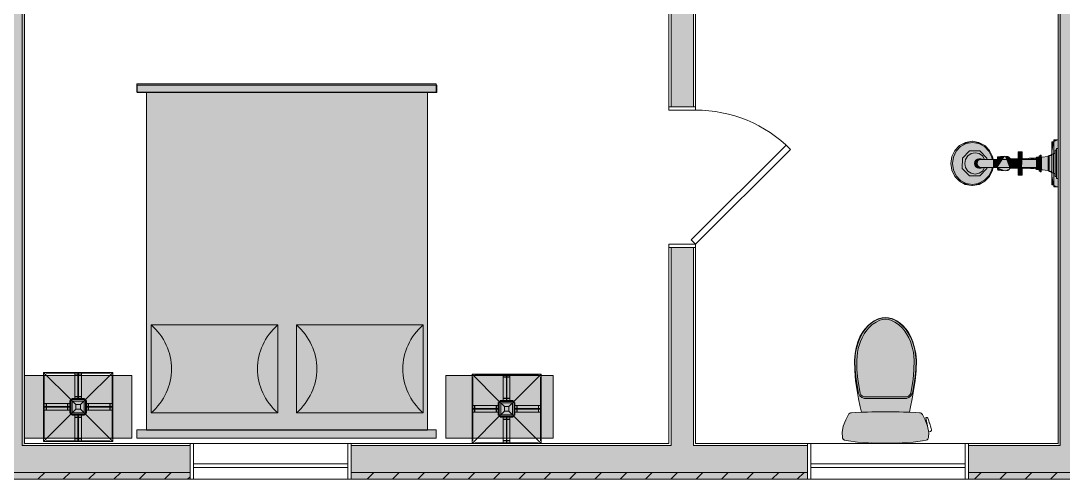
# Model space of a CAD drawing. Header units: inches. Extents: x 99 to 12024, y -5408 to 2559.
# Drawn here: x 8826.3 to 9059.3, y -5408.3 to -5305.9 of the extents above; entities that cross this region are included whole.
import ezdxf

# ---------------------------------------------------------------- set-up
doc = ezdxf.new("R2010")
doc.units = ezdxf.units.IN
doc.header["$LTSCALE"] = 96
doc.header["$MEASUREMENT"] = 0
for name, color, linetype, lineweight in [('Doors', 5, 'Continuous', 5), ('Fixtures_ Interior', 231, 'Continuous', 0), ('Walls_  Normal', 6, 'Continuous', 13), ('Windows', 5, 'Continuous', 5)]:
    doc.layers.add(name, color=color, linetype=linetype, lineweight=lineweight)
for name, color, linetype, lineweight, true_color in [('Electrical', 7, 'Continuous', 20, 0xff0a0a), ('Furniture_ Interior', 7, 'Continuous', 25, 0x8080c0), ('Hatch', 7, 'Continuous', 0, 0x919191)]:
    doc.layers.add(name, color=color, linetype=linetype, lineweight=lineweight, true_color=true_color)

# ---------------------------------------------------------------- blocks, each defined once
blk = doc.blocks.new('ADA Toilet')
at = {"layer": 'Fixtures_ Interior', "true_color": 0xffffff, "transparency": 33554687}
h = blk.add_hatch(color=7, dxfattribs=at)
h.dxf.hatch_style = 1
h.paths.add_polyline_path([(-2.364, 6.81), (-2.347, 6.857), (-2.315, 6.906), (-2.278, 6.936), (-2.274, 6.939), (-2.264, 6.943), (-2.234, 6.954), (-2.017, 7.008), (-1.498, 7.074), (-0.873, 7.106), (0.082, 7.124), (1.036, 7.106), (1.661, 7.074), (2.18, 7.008), (2.397, 6.954), (2.427, 6.943), (2.437, 6.939), (2.441, 6.936), (2.478, 6.906), (2.51, 6.857), (2.527, 6.81), (2.54, 6.532), (2.475, 6.177), (2.335, 5.806), (2.182, 5.498), (2.151, 5.463), (2.106, 5.432), (2.062, 5.416), (2.058, 5.415), (2.047, 5.414), (2.016, 5.411), (1.804, 5.4), (1.35, 5.367), (0.854, 5.347), (0.082, 5.351), (-0.691, 5.347), (-1.187, 5.367), (-1.641, 5.4), (-1.853, 5.411), (-1.884, 5.414), (-1.895, 5.415), (-1.899, 5.416), (-1.943, 5.432), (-1.988, 5.463), (-2.019, 5.498), (-2.172, 5.806), (-2.312, 6.177), (-2.377, 6.532)])
h = blk.add_hatch(color=7, dxfattribs=at)
h.dxf.hatch_style = 1
edge = h.paths.add_edge_path()
edge.add_line((-1.281, 5.374), (-1.344, 5.076))
edge.add_line((-1.344, 5.076), (-1.444, 4.622))
edge.add_line((-1.444, 4.622), (-1.516, 4.167))
edge.add_line((-1.516, 4.167), (-1.611, 3.588))
edge.add_line((-1.611, 3.588), (-1.66, 3.009))
edge.add_line((-1.66, 3.009), (-1.673, 2.43))
edge.add_line((-1.673, 2.43), (-1.634, 2.036))
edge.add_line((-1.634, 2.036), (-1.575, 1.726))
edge.add_line((-1.575, 1.726), (-1.476, 1.386))
edge.add_line((-1.476, 1.386), (-1.364, 1.099))
edge.add_line((-1.364, 1.099), (-1.208, 0.821))
edge.add_line((-1.208, 0.821), (-1.074, 0.635))
edge.add_line((-1.074, 0.635), (-0.905, 0.447))
edge.add_line((-0.905, 0.447), (-0.774, 0.335))
edge.add_line((-0.774, 0.335), (-0.559, 0.185))
edge.add_line((-0.559, 0.185), (-0.332, 0.077))
edge.add_line((-0.332, 0.077), (-0.096, 0.02))
edge.add_line((-0.096, 0.02), (0.082, 0))
edge.add_line((0.082, 0), (0.26, 0.02))
edge.add_line((0.26, 0.02), (0.495, 0.077))
edge.add_line((0.495, 0.077), (0.722, 0.185))
edge.add_line((0.722, 0.185), (0.937, 0.335))
edge.add_line((0.937, 0.335), (1.068, 0.447))
edge.add_line((1.068, 0.447), (1.237, 0.635))
edge.add_line((1.237, 0.635), (1.371, 0.821))
edge.add_line((1.371, 0.821), (1.527, 1.099))
edge.add_line((1.527, 1.099), (1.639, 1.386))
edge.add_line((1.639, 1.386), (1.738, 1.726))
edge.add_line((1.738, 1.726), (1.797, 2.036))
edge.add_line((1.797, 2.036), (1.836, 2.43))
edge.add_line((1.836, 2.43), (1.823, 3.009))
edge.add_line((1.823, 3.009), (1.774, 3.588))
edge.add_line((1.774, 3.588), (1.679, 4.167))
edge.add_line((1.679, 4.167), (1.608, 4.622))
edge.add_line((1.608, 4.622), (1.507, 5.076))
edge.add_line((1.507, 5.076), (1.444, 5.374))
edge.add_arc((0.082, 45.43), 40.08, 268.05166, 271.94834, ccw=False)
at = {"layer": 'Fixtures_ Interior', "color": 17, "true_color": 0x804040, "transparency": 33554687}
blk.add_line((-2.217, 5.695), (-2.304, 6.157), dxfattribs=at)
for points in [[(-2.364, 6.81), (-2.347, 6.857), (-2.315, 6.906), (-2.278, 6.936), (-2.274, 6.939), (-2.264, 6.943), (-2.234, 6.954), (-2.017, 7.008), (-1.498, 7.074), (-0.873, 7.106), (0.082, 7.124), (1.036, 7.106), (1.661, 7.074), (2.18, 7.008), (2.397, 6.954), (2.427, 6.943), (2.437, 6.939), (2.441, 6.936), (2.478, 6.906), (2.51, 6.857), (2.527, 6.81), (2.54, 6.532), (2.475, 6.177), (2.335, 5.806), (2.182, 5.498), (2.151, 5.463), (2.106, 5.432), (2.062, 5.416), (2.058, 5.415), (2.047, 5.414), (2.016, 5.411), (1.804, 5.4), (1.35, 5.367), (0.854, 5.347), (0.082, 5.351), (-0.691, 5.347), (-1.187, 5.367), (-1.641, 5.4), (-1.853, 5.411), (-1.884, 5.414), (-1.895, 5.415), (-1.899, 5.416), (-1.943, 5.432), (-1.988, 5.463), (-2.019, 5.498), (-2.172, 5.806), (-2.312, 6.177), (-2.377, 6.532)], [(-0.706, 0.309), (-0.891, 0.471), (-1.048, 0.646), (-1.193, 0.846), (-1.333, 1.091), (-1.43, 1.317), (-1.561, 1.75), (-1.61, 1.992), (-1.656, 2.419), (-1.642, 2.969), (-1.589, 3.52), (-1.45, 4.296), (-1.367, 4.438), (-1.251, 4.543), (-1.113, 4.602), (1.276, 4.602), (1.414, 4.543), (1.53, 4.438), (1.613, 4.296), (1.752, 3.52), (1.805, 2.969), (1.819, 2.419), (1.773, 1.992), (1.724, 1.75), (1.593, 1.317), (1.496, 1.091), (1.356, 0.846), (1.211, 0.646), (1.054, 0.471), (0.869, 0.309), (0.669, 0.17), (0.445, 0.077), (0.263, 0.036), (0.082, 0.018), (-0.1, 0.036), (-0.282, 0.077), (-0.506, 0.17)]]:
    blk.add_lwpolyline(points, close=True, dxfattribs=at)
for points in [[(0.901, 7.109), (0.858, 7.137), (0.838, 7.137), (0.082, 7.148), (-0.675, 7.137), (-0.695, 7.137), (-0.738, 7.109)], [(-2.368, 6.484), (-2.467, 6.466), (-2.514, 6.442), (-2.53, 6.426), (-2.54, 6.384), (-2.538, 6.375), (-2.52, 6.308), (-2.5, 6.24), (-2.477, 6.169), (-2.497, 6.23)], [(-2.537, 6.373), (-2.535, 6.365), (-2.533, 6.357)], [(-2.41, 5.977), (-2.452, 6.097), (-2.477, 6.169)], [(-2.293, 5.693), (-2.267, 5.685), (-2.217, 5.695), (-2.214, 5.682), (-2.264, 5.672), (-2.292, 5.684), (-2.316, 5.705), (-2.355, 5.803), (-2.423, 6.013)]]:
    blk.add_lwpolyline(points, dxfattribs=at)
blk.add_lwpolyline([(-1.281, 5.374), (-1.344, 5.076), (-1.444, 4.622), (-1.516, 4.167), (-1.611, 3.588), (-1.66, 3.009), (-1.673, 2.43), (-1.634, 2.036), (-1.575, 1.726), (-1.476, 1.386), (-1.364, 1.099), (-1.208, 0.821), (-1.074, 0.635), (-0.905, 0.447), (-0.774, 0.335), (-0.559, 0.185), (-0.332, 0.077), (-0.096, 0.02), (0.082, 0), (0.26, 0.02), (0.495, 0.077), (0.722, 0.185), (0.937, 0.335), (1.068, 0.447), (1.237, 0.635), (1.371, 0.821), (1.527, 1.099), (1.639, 1.386), (1.738, 1.726), (1.797, 2.036), (1.836, 2.43), (1.823, 3.009), (1.774, 3.588), (1.679, 4.167), (1.608, 4.622), (1.507, 5.076), (1.444, 5.374, -0.017004)], format="xyb", close=True, dxfattribs=at)
at = {"layer": 'Fixtures_ Interior', "transparency": 33554687}
for points in [[(1.519, 4.304), (1.653, 3.526), (1.701, 2.974), (1.713, 2.422), (1.673, 1.993), (1.624, 1.752), (1.506, 1.372), (1.408, 1.146), (1.283, 0.927), (1.139, 0.728), (1.003, 0.577), (0.826, 0.404), (0.608, 0.257), (0.392, 0.153), (0.237, 0.117), (0.082, 0.101), (-0.074, 0.117), (-0.229, 0.153), (-0.445, 0.257), (-0.663, 0.404), (-0.84, 0.577), (-0.976, 0.728), (-1.12, 0.927), (-1.245, 1.146), (-1.343, 1.372), (-1.461, 1.752), (-1.509, 1.993), (-1.55, 2.422), (-1.538, 2.974), (-1.49, 3.526), (-1.356, 4.304)], [(1.519, 4.307), (1.474, 4.39), (1.389, 4.466), (1.308, 4.498), (0.082, 4.499), (-1.145, 4.498), (-1.226, 4.466), (-1.311, 4.39), (-1.356, 4.307)]]:
    blk.add_lwpolyline(points, dxfattribs=at)
blk = doc.blocks.new('Beds_Queen_Queen (arch)')
at = {"layer": 'Furniture_ Interior', "color": 163, "lineweight": 0, "true_color": 0x8080c0, "transparency": 33554687}
for p, q in [((31.94, 83.98), (-31.99, 83.98)), ((-31.99, 83.98), (-31.99, 82.22)), ((31.94, 82.22), (31.94, 83.98)), ((-31.99, 82.22), (31.94, 82.22)), ((-30.02, 82.22), (-30.02, 2)), ((29.93, 82.22), (-30.02, 82.22)), ((29.93, 1.97), (29.93, 82.22)), ((-2.06, 26.98), (-29.06, 26.98)), ((-29.06, 26.98), (-29.06, 6)), ((-2.06, 6), (-2.06, 26.98)), ((1.94, 26.98), (1.94, 6)), ((28.94, 26.98), (1.94, 26.98)), ((28.94, 6), (28.94, 26.98)), ((-29.06, 6), (-2.06, 6)), ((1.94, 6), (28.94, 6))]:
    blk.add_line(p, q, dxfattribs=at)
for points in [[(31.97, 82.3), (-31.88, 82.3), (-31.88, 84.31), (31.97, 84.31)], [(29.93, 82.26), (29.93, 1.87), (-30, 1.87), (-30, 82.26)], [(31.99, 0), (-31.86, 0), (-31.86, 2.01), (31.99, 2.01)]]:
    blk.add_lwpolyline(points, close=True, dxfattribs=at)
for centre, start, end in [((-39.55, 16.49), 0, 45), ((8.43, 16.49), 135, 180), ((-8.55, 16.49), 0, 45), ((39.43, 16.49), 135, 180), ((-39.55, 16.49), 315, 0), ((8.43, 16.49), 180, 225), ((-8.55, 16.49), 315, 0), ((39.43, 16.49), 180, 225)]:
    blk.add_arc(centre, 14.83, start, end, dxfattribs=at)
at = {"layer": 'Furniture_ Interior', "color": 7, "lineweight": 0, "true_color": 0xffffff, "transparency": 33554687}
for points in [[(31.97, 84.31), (31.97, 82.3), (31.97, 84.31), (-31.88, 82.3)], [(31.97, 84.31), (-31.88, 82.3), (31.97, 84.31), (-31.88, 84.31)], [(-30, 82.26), (29.93, 82.26), (-30, 82.26), (29.93, 1.87)], [(-30, 82.26), (29.93, 1.87), (-30, 82.26), (-30, 1.87)], [(31.99, 2.01), (31.99, 0), (31.99, 2.01), (-31.86, 0)], [(31.99, 2.01), (-31.86, 0), (31.99, 2.01), (-31.86, 2.01)]]:
    blk.add_solid(points, dxfattribs=at)
blk = doc.blocks.new('Storage Furniture_Dressers_Drawer Chests_Contemporary Dresser')
at = {"layer": 'Furniture_ Interior', "color": 163, "lineweight": 0, "true_color": 0x8080c0, "transparency": 33554687}
for p, q in [((-21, 14), (21, 14)), ((-21, 0), (-21, 14)), ((21, 14), (21, 0)), ((21, 0), (-21, 0))]:
    blk.add_line(p, q, dxfattribs=at)
at = {"layer": 'Furniture_ Interior', "color": 7, "lineweight": 0, "true_color": 0xffffff, "transparency": 33554687}
blk.add_solid([(-21, 14), (21, 14), (-21, 0), (21, 0)], dxfattribs=at)
blk = doc.blocks.new('K-T13133-3B  Pinstripe Bath and Shower Trim Set')
at = {"layer": 'Fixtures_ Interior', "color": 17, "lineweight": 0, "true_color": 0x804040, "transparency": 33554687}
for p, q in [((-1.43, 14.87), (-1.42, 14.67)), ((1.82, 14.87), (1.78, 14.87)), ((-2.94, 14.4), (-3, 14.4)), ((-1.31, 14.4), (-1.31, 14.64)), ((1.21, 14.39), (-1.31, 14.39)), ((1.01, 13.9), (-1.01, 13.9)), ((1.21, 14.64), (1.31, 14.64)), ((1.31, 14.39), (1.21, 14.39)), ((1.42, 14.71), (3.06, 14.71)), ((2.94, 14.4), (2.88, 14.4)), ((-0.75, 12.75), (-1.13, 12.75)), ((-0.82, 12.91), (-0.89, 12.91)), ((-0.83, 12.23), (-0.57, 12.23)), ((-0.8, 12.75), (-0.79, 12.75)), ((-0.57, 12.51), (-0.57, 6.68)), ((0.56, 6.67), (0.56, 12.51)), ((0.56, 12.15), (0.78, 12.15)), ((0.82, 12.91), (0.88, 12.91)), ((-1.66, 9.65), (-1.66, 9.64)), ((-0.72, 10.18), (-0.57, 10.18)), ((-0.57, 9.63), (-0.71, 9.63)), ((0.56, 10.19), (0.72, 10.19)), ((0.56, 9.63), (0.7, 9.63))]:
    blk.add_line(p, q, dxfattribs=at)
for points in [[(-0.57, 6.68), (-0.88, 6.68), (-0.95, 6.74), (-0.97, 6.79), (-1.02, 7.18), (-1.03, 7.74), (-0.98, 8.19), (-0.98, 8.2), (-0.89, 8.24), (-0.89, 8.29), (-0.73, 8.43), (-0.67, 8.53), (-0.71, 9.63), (-1.65, 9.63), (-1.66, 9.64), (-1.67, 9.65), (-1.67, 10.17), (-1.66, 10.18), (-1.65, 10.19), (-0.72, 10.18), (-0.78, 12.15), (-0.82, 12.15), (-0.83, 12.23), (-0.86, 12.24), (-0.88, 12.26), (-0.88, 12.55), (-0.92, 12.59), (-1.05, 12.61), (-1.13, 12.75), (-1.19, 12.76), (-1.19, 12.91), (-0.89, 12.91), (-0.89, 13.01), (-1.01, 13.9), (-1.07, 13.9), (-1.08, 14.01), (-1.11, 14.01), (-1.15, 14.06), (-1.15, 14.23), (-1.29, 14.38), (-1.31, 14.39), (-1.31, 14.4), (-2.88, 14.4), (-3.02, 14.4), (-3.04, 14.42), (-3.06, 14.46), (-3.06, 14.71), (-3.31, 14.71), (-3.34, 14.75), (-3.34, 14.77), (-3.34, 15.3), (3.34, 15.3), (3.34, 14.77), (3.34, 14.75), (3.31, 14.71), (3.06, 14.71), (3.06, 14.46), (3.04, 14.42), (3.02, 14.4), (3, 14.4), (1.31, 14.4), (1.31, 14.39), (1.28, 14.38), (1.15, 14.24), (1.15, 14.06), (1.11, 14.01), (1.08, 14.01), (1.07, 13.9), (1.01, 13.9), (0.88, 12.99), (0.88, 12.91), (1.19, 12.91), (1.18, 12.76), (1.12, 12.75), (1.04, 12.61), (0.88, 12.58), (0.88, 12.26), (0.86, 12.24), (0.83, 12.23), (0.82, 12.15), (0.78, 12.15), (0.72, 10.19), (1.65, 10.19), (1.66, 10.18), (1.67, 10.17), (1.67, 9.65), (1.66, 9.64), (1.65, 9.63), (0.7, 9.63), (0.67, 8.52), (0.8, 8.36), (0.89, 8.29), (0.89, 8.25), (0.91, 8.24), (0.97, 8.2), (1.01, 8.09), (1.03, 7.73), (1.01, 7.17), (1, 7.08), (0.94, 6.71), (0.93, 6.69), (0.86, 6.67), (0.56, 6.67), (0.56, 6.04), (0.98, 5.97), (1.86, 5.54), (2.55, 4.87), (3, 4.02), (3.15, 3.09), (3.15, 3.04), (3, 2.1), (2.55, 1.26), (1.86, 0.58), (0.98, 0.15), (0.01, 0), (-0.96, 0.15), (-1.84, 0.57), (-2.54, 1.24), (-2.99, 2.08), (-3.15, 3.02), (-3.15, 3.11), (-2.99, 4.04), (-2.54, 4.88), (-1.84, 5.55), (-0.96, 5.98), (-0.57, 6.04)], [(-0.48, 3.57), (-0.63, 3.8), (-0.68, 4.03), (-0.68, 4.3), (-0.63, 4.05), (-0.48, 3.84), (-0.26, 3.7), (0, 3.65), (0.26, 3.7), (0.48, 3.84), (0.63, 4.05), (0.68, 4.3), (0.67, 4.03), (0.63, 3.8), (0.48, 3.57), (0.26, 3.44), (0, 3.38), (-0.26, 3.44)]]:
    blk.add_lwpolyline(points, close=True, dxfattribs=at)
for points in [[(-2.15, 15.3), (-2.15, 15.12), (-2.12, 15.06), (-1.93, 15.06), (1.94, 15.06), (2.12, 15.06), (2.15, 15.12), (2.15, 15.3)], [(-1.87, 15.06), (-1.87, 14.92), (-1.87, 14.9), (-1.82, 14.87), (-1.78, 14.87), (1.82, 14.87), (1.87, 14.9), (1.87, 14.92), (1.87, 15.06)], [(0.55, 14.67), (1.01, 14.67), (1.32, 14.67), (1.42, 14.67), (1.43, 14.87)], [(-1.42, 14.71), (-2.85, 14.71), (-3.06, 14.71)], [(-3.02, 14.4), (-3, 14.4), (-2.94, 14.4)], [(-1.31, 14.67), (-1.42, 14.67), (-1.31, 14.64), (-1.21, 14.64)], [(0.55, 14.67), (-0.54, 14.67), (-1.31, 14.67)], [(-1.21, 14.64), (-0.5, 14.64), (0.5, 14.64), (1.21, 14.64)], [(-1.06, 14.39), (-1.11, 14.36), (-1.15, 14.31), (-1.15, 14.23)], [(1.08, 14.01), (0.45, 14.01), (-1.08, 14.01)], [(1.06, 14.39), (1.11, 14.36), (1.15, 14.31), (1.15, 14.24)], [(1.31, 14.4), (1.31, 14.64), (1.42, 14.67)], [(0.88, 12.99), (0.88, 12.98), (0.77, 12.86), (-0.18, 12.86), (-0.77, 12.86), (-0.88, 12.98), (-0.89, 13.01)], [(-0.57, 12.15), (-0.58, 12.15), (-0.78, 12.15)], [(0.72, 12.86), (0.75, 12.81), (0.75, 12.56), (0.74, 12.51), (0.72, 12.51), (-0.3, 12.51), (-0.72, 12.51), (-0.75, 12.56), (-0.75, 12.81), (-0.72, 12.86)], [(-0.74, 12.15), (-0.59, 11.09), (-0.57, 11.08)], [(-0.67, 11.63), (-0.68, 11.64), (-0.69, 11.65), (-0.71, 11.67), (-0.71, 11.9)], [(0.56, 12.23), (0.59, 12.23), (0.76, 12.23), (0.83, 12.23)], [(0.74, 12.15), (0.59, 11.09), (0.56, 11.08)], [(0.66, 11.63), (0.68, 11.64), (0.69, 11.65), (0.7, 11.67), (0.7, 11.91)], [(1.12, 12.75), (1.03, 12.75), (0.75, 12.75)], [(0.56, 6.04), (0.56, 4.98), (0.56, 4.3), (0.52, 4.09), (0.4, 3.92), (0.22, 3.8), (0, 3.76), (-0.22, 3.8), (-0.4, 3.92), (-0.52, 4.09), (-0.57, 4.3), (-0.57, 5), (-0.57, 6.04)], [(0.56, 5.9), (0.92, 5.84), (1.75, 5.44), (2.4, 4.81), (2.82, 4.01), (2.83, 3.98), (2.98, 3.1), (2.83, 2.21), (2.41, 1.42), (1.75, 0.78), (0.92, 0.38), (0, 0.24), (-0.92, 0.38), (-1.75, 0.78), (-2.41, 1.42), (-2.83, 2.21), (-2.98, 3.1), (-2.83, 3.98), (-2.82, 4.02), (-2.39, 4.82), (-1.74, 5.45), (-0.91, 5.85), (-0.57, 5.9)], [(-0.57, 5.17), (-0.73, 5.17), (-1.78, 4.17), (-1.78, 4.07), (-1.78, 2.75), (-1.78, 2.66), (-0.73, 1.65), (0.74, 1.66), (1.78, 2.66), (1.78, 4.17), (0.74, 5.17), (0.56, 5.17)], [(0.56, 4.84), (0.58, 4.83), (1.07, 4.52), (1.4, 4.04), (1.52, 3.48), (1.4, 2.93), (1.07, 2.45), (0.58, 2.13), (0, 2.02), (-0.58, 2.13), (-1.08, 2.45), (-1.4, 2.93), (-1.52, 3.48), (-1.4, 4.04), (-1.08, 4.52), (-0.58, 4.83), (-0.57, 4.84)], [(-0.57, 4.64), (-0.63, 4.55), (-0.68, 4.3)], [(0.56, 4.63), (0.63, 4.55), (0.68, 4.3)]]:
    blk.add_lwpolyline(points, dxfattribs=at)
at = {"layer": 'Fixtures_ Interior', "color": 7, "lineweight": 0, "true_color": 0xffffff, "transparency": 33554687}
for points in [[(3.34, 15.3), (1.31, 14.4), (3.34, 15.3), (-3.34, 15.3)], [(-3.34, 15.3), (1.31, 14.4), (-3.34, 15.3), (-1.31, 14.4)], [(-3.34, 14.77), (-3.34, 15.3), (-3.34, 14.77), (-3.06, 14.71)], [(-3.06, 14.71), (-3.34, 15.3), (-3.06, 14.71), (-1.31, 14.4)], [(3.06, 14.71), (1.31, 14.4), (3.06, 14.71), (3.34, 15.3)], [(3.34, 15.3), (3.34, 14.77), (3.34, 15.3), (3.06, 14.71)], [(-3.34, 14.75), (-3.34, 14.77), (-3.34, 14.75), (-3.31, 14.71)], [(-3.31, 14.71), (-3.34, 14.77), (-3.31, 14.71), (-3.06, 14.71)], [(-3.06, 14.46), (-3.06, 14.71), (-3.06, 14.46), (-2.88, 14.4)], [(-2.88, 14.4), (-3.06, 14.71), (-2.88, 14.4), (-1.31, 14.4)], [(-3.04, 14.42), (-3.06, 14.46), (-3.04, 14.42), (-3.02, 14.4)], [(-3.02, 14.4), (-3.06, 14.46), (-3.02, 14.4), (-2.88, 14.4)], [(-1.31, 14.4), (1.31, 14.4), (-1.31, 14.4), (1.28, 14.38)], [(-1.29, 14.38), (-1.31, 14.4), (-1.29, 14.38), (1.28, 14.38)], [(-1.31, 14.39), (-1.31, 14.4), (-1.31, 14.39), (-1.29, 14.38)], [(1.28, 14.38), (1.15, 14.24), (1.28, 14.38), (-1.29, 14.38)], [(-1.29, 14.38), (1.15, 14.24), (-1.29, 14.38), (-1.15, 14.23)], [(1.15, 14.24), (1.01, 13.9), (1.15, 14.24), (-1.15, 14.23)], [(-1.08, 14.01), (-1.15, 14.23), (-1.08, 14.01), (-1.01, 13.9)], [(-1.15, 14.23), (1.01, 13.9), (-1.15, 14.23), (-1.01, 13.9)], [(-1.08, 14.01), (-1.15, 14.06), (-1.08, 14.01), (-1.15, 14.23)], [(-1.11, 14.01), (-1.15, 14.06), (-1.11, 14.01), (-1.08, 14.01)], [(-1.07, 13.9), (-1.08, 14.01), (-1.07, 13.9), (-1.01, 13.9)], [(-1.01, 13.9), (1.01, 13.9), (-1.01, 13.9), (-0.89, 13.01)], [(1.01, 13.9), (0.88, 12.99), (1.01, 13.9), (-0.89, 13.01)], [(1.15, 14.24), (1.08, 14.01), (1.15, 14.24), (1.01, 13.9)], [(1.07, 13.9), (1.01, 13.9), (1.07, 13.9), (1.08, 14.01)], [(1.15, 14.06), (1.08, 14.01), (1.15, 14.06), (1.15, 14.24)], [(1.11, 14.01), (1.08, 14.01), (1.11, 14.01), (1.15, 14.06)], [(1.31, 14.39), (1.28, 14.38), (1.31, 14.39), (1.31, 14.4)], [(3.06, 14.71), (3, 14.4), (3.06, 14.71), (1.31, 14.4)], [(3.06, 14.71), (3.06, 14.46), (3.06, 14.71), (3, 14.4)], [(3.06, 14.46), (3.04, 14.42), (3.06, 14.46), (3, 14.4)], [(3.04, 14.42), (3.02, 14.4), (3.04, 14.42), (3, 14.4)], [(3.34, 14.77), (3.31, 14.71), (3.34, 14.77), (3.06, 14.71)], [(3.34, 14.75), (3.31, 14.71), (3.34, 14.75), (3.34, 14.77)], [(-1.13, 12.75), (-1.19, 12.76), (-1.13, 12.75), (-1.19, 12.91)], [(-1.13, 12.75), (-1.19, 12.91), (-1.13, 12.75), (-0.89, 12.91)], [(-1.13, 12.75), (-0.89, 12.91), (-1.13, 12.75), (-1.05, 12.61)], [(-1.05, 12.61), (-0.89, 12.91), (-1.05, 12.61), (-0.92, 12.59)], [(-0.92, 12.59), (-0.89, 12.91), (-0.92, 12.59), (-0.88, 12.55)], [(-0.89, 13.01), (0.88, 12.99), (-0.89, 13.01), (-0.89, 12.91)], [(-0.89, 12.91), (0.88, 12.99), (-0.89, 12.91), (0.88, 12.91)], [(-0.88, 12.55), (-0.89, 12.91), (-0.88, 12.55), (0.88, 12.91)], [(0.88, 12.91), (0.88, 12.58), (0.88, 12.91), (-0.88, 12.55)], [(-0.88, 12.55), (0.88, 12.58), (-0.88, 12.55), (0.78, 12.15)], [(-0.78, 12.15), (-0.83, 12.23), (-0.78, 12.15), (-0.88, 12.55)], [(-0.78, 12.15), (-0.88, 12.55), (-0.78, 12.15), (0.78, 12.15)], [(-0.83, 12.23), (-0.88, 12.26), (-0.83, 12.23), (-0.88, 12.55)], [(-0.86, 12.24), (-0.88, 12.26), (-0.86, 12.24), (-0.83, 12.23)], [(-0.82, 12.15), (-0.83, 12.23), (-0.82, 12.15), (-0.78, 12.15)], [(-0.72, 10.18), (-0.78, 12.15), (-0.72, 10.18), (0.72, 10.19)], [(0.72, 10.19), (-0.78, 12.15), (0.72, 10.19), (0.78, 12.15)], [(0.83, 12.23), (0.78, 12.15), (0.83, 12.23), (0.88, 12.58)], [(0.83, 12.23), (0.82, 12.15), (0.83, 12.23), (0.78, 12.15)], [(0.88, 12.58), (0.88, 12.26), (0.88, 12.58), (0.83, 12.23)], [(0.88, 12.26), (0.86, 12.24), (0.88, 12.26), (0.83, 12.23)], [(0.88, 12.91), (1.19, 12.91), (0.88, 12.91), (1.12, 12.75)], [(0.88, 12.91), (1.12, 12.75), (0.88, 12.91), (1.04, 12.61)], [(1.04, 12.61), (0.88, 12.58), (1.04, 12.61), (0.88, 12.91)], [(1.19, 12.91), (1.18, 12.76), (1.19, 12.91), (1.12, 12.75)], [(-1.66, 10.18), (-1.65, 10.19), (-1.66, 10.18), (-1.67, 10.17)], [(-1.67, 10.17), (-1.65, 10.19), (-1.67, 10.17), (-1.65, 9.63)], [(-1.67, 9.65), (-1.67, 10.17), (-1.67, 9.65), (-1.65, 9.63)], [(-1.65, 9.63), (-1.66, 9.64), (-1.65, 9.63), (-1.67, 9.65)], [(-1.65, 9.63), (-1.65, 10.19), (-1.65, 9.63), (-0.72, 10.18)], [(-0.71, 9.63), (-1.65, 9.63), (-0.71, 9.63), (-0.72, 10.18)], [(0.72, 10.19), (0.7, 9.63), (0.72, 10.19), (-0.72, 10.18)], [(-0.72, 10.18), (0.7, 9.63), (-0.72, 10.18), (-0.71, 9.63)], [(-0.67, 8.53), (-0.71, 9.63), (-0.67, 8.53), (0.7, 9.63)], [(-0.67, 8.53), (0.7, 9.63), (-0.67, 8.53), (0.67, 8.52)], [(1.65, 9.63), (0.7, 9.63), (1.65, 9.63), (0.72, 10.19)], [(0.72, 10.19), (1.65, 10.19), (0.72, 10.19), (1.65, 9.63)], [(1.66, 10.18), (1.67, 10.17), (1.66, 10.18), (1.65, 10.19)], [(1.65, 10.19), (1.67, 10.17), (1.65, 10.19), (1.67, 9.65)], [(1.65, 10.19), (1.67, 9.65), (1.65, 10.19), (1.65, 9.63)], [(1.67, 9.65), (1.66, 9.64), (1.67, 9.65), (1.65, 9.63)], [(-1.03, 7.74), (-0.89, 8.24), (-1.03, 7.74), (-0.73, 8.43)], [(-0.73, 8.43), (1.03, 7.73), (-0.73, 8.43), (-1.03, 7.74)], [(-0.98, 8.19), (-0.89, 8.24), (-0.98, 8.19), (-1.03, 7.74)], [(-0.57, 6.68), (-1.02, 7.18), (-0.57, 6.68), (-1.03, 7.74)], [(-1.03, 7.74), (1.03, 7.73), (-1.03, 7.74), (-0.57, 6.68)], [(-0.98, 8.19), (-0.98, 8.2), (-0.98, 8.19), (-0.89, 8.24)], [(-0.89, 8.24), (-0.89, 8.29), (-0.89, 8.24), (-0.73, 8.43)], [(-0.73, 8.43), (-0.67, 8.53), (-0.73, 8.43), (0.67, 8.52)], [(-0.73, 8.43), (0.67, 8.52), (-0.73, 8.43), (0.8, 8.36)], [(0.8, 8.36), (1.03, 7.73), (0.8, 8.36), (-0.73, 8.43)], [(-0.57, 6.68), (1.03, 7.73), (-0.57, 6.68), (0.56, 6.67)], [(0.56, 6.67), (1.03, 7.73), (0.56, 6.67), (1.01, 7.17)], [(0.89, 8.25), (1.03, 7.73), (0.89, 8.25), (0.8, 8.36)], [(0.89, 8.29), (0.89, 8.25), (0.89, 8.29), (0.8, 8.36)], [(1.01, 8.09), (1.03, 7.73), (1.01, 8.09), (0.89, 8.25)], [(0.89, 8.25), (0.91, 8.24), (0.89, 8.25), (1.01, 8.09)], [(0.91, 8.24), (0.97, 8.2), (0.91, 8.24), (1.01, 8.09)], [(-0.57, 6.04), (-1.84, 0.57), (-0.57, 6.04), (-3.15, 3.02)], [(-0.57, 6.04), (-3.15, 3.02), (-0.57, 6.04), (-3.15, 3.11)], [(-0.57, 6.04), (-3.15, 3.11), (-0.57, 6.04), (-2.54, 4.88)], [(-2.54, 4.88), (-1.84, 5.55), (-2.54, 4.88), (-0.57, 6.04)], [(-0.57, 6.04), (-0.96, 0.15), (-0.57, 6.04), (-1.84, 0.57)], [(-1.84, 5.55), (-0.96, 5.98), (-1.84, 5.55), (-0.57, 6.04)], [(-0.97, 6.79), (-1.02, 7.18), (-0.97, 6.79), (-0.57, 6.68)], [(-0.88, 6.68), (-0.95, 6.74), (-0.88, 6.68), (-0.97, 6.79)], [(-0.57, 6.68), (-0.88, 6.68), (-0.57, 6.68), (-0.97, 6.79)], [(0.01, 0), (-0.96, 0.15), (0.01, 0), (-0.57, 6.04)], [(-0.57, 6.68), (0.56, 6.67), (-0.57, 6.68), (-0.57, 6.04)], [(-0.57, 6.04), (0.56, 6.67), (-0.57, 6.04), (0.56, 6.04)], [(-0.57, 6.04), (0.56, 6.04), (-0.57, 6.04), (0.01, 0)], [(0.56, 6.04), (0.98, 0.15), (0.56, 6.04), (0.01, 0)], [(1.01, 7.17), (1, 7.08), (1.01, 7.17), (0.56, 6.67)], [(0.86, 6.67), (0.56, 6.67), (0.86, 6.67), (1, 7.08)], [(0.98, 5.97), (1.86, 5.54), (0.98, 5.97), (0.56, 6.04)], [(0.56, 6.04), (1.86, 5.54), (0.56, 6.04), (2.55, 4.87)], [(0.56, 6.04), (2.55, 4.87), (0.56, 6.04), (3.15, 3.09)], [(3.15, 3.09), (3.15, 3.04), (3.15, 3.09), (0.56, 6.04)], [(0.56, 6.04), (3.15, 3.04), (0.56, 6.04), (1.86, 0.58)], [(1.86, 0.58), (0.98, 0.15), (1.86, 0.58), (0.56, 6.04)], [(1, 7.08), (0.94, 6.71), (1, 7.08), (0.86, 6.67)], [(0.94, 6.71), (0.93, 6.69), (0.94, 6.71), (0.86, 6.67)], [(-3.15, 3.11), (-2.99, 4.04), (-3.15, 3.11), (-2.54, 4.88)], [(2.55, 4.87), (3, 4.02), (2.55, 4.87), (3.15, 3.09)], [(-1.84, 0.57), (-2.54, 1.24), (-1.84, 0.57), (-3.15, 3.02)], [(-2.99, 2.08), (-3.15, 3.02), (-2.99, 2.08), (-2.54, 1.24)], [(-0.68, 4.3), (-0.63, 4.05), (-0.68, 4.3), (-0.68, 4.03)], [(-0.63, 3.8), (-0.68, 4.03), (-0.63, 3.8), (-0.63, 4.05)], [(-0.63, 3.8), (-0.63, 4.05), (-0.63, 3.8), (-0.48, 3.84)], [(-0.48, 3.57), (-0.63, 3.8), (-0.48, 3.57), (-0.48, 3.84)], [(-0.48, 3.84), (-0.26, 3.7), (-0.48, 3.84), (-0.48, 3.57)], [(-0.48, 3.57), (-0.26, 3.7), (-0.48, 3.57), (-0.26, 3.44)], [(-0.26, 3.44), (-0.26, 3.7), (-0.26, 3.44), (0, 3.65)], [(-0.26, 3.44), (0, 3.65), (-0.26, 3.44), (0, 3.38)], [(0.26, 3.7), (0.26, 3.44), (0.26, 3.7), (0, 3.65)], [(0, 3.65), (0.26, 3.44), (0, 3.65), (0, 3.38)], [(0.26, 3.7), (0.48, 3.84), (0.26, 3.7), (0.48, 3.57)], [(0.48, 3.57), (0.26, 3.44), (0.48, 3.57), (0.26, 3.7)], [(0.63, 4.05), (0.63, 3.8), (0.63, 4.05), (0.48, 3.84)], [(0.48, 3.84), (0.63, 3.8), (0.48, 3.84), (0.48, 3.57)], [(0.68, 4.3), (0.67, 4.03), (0.68, 4.3), (0.63, 4.05)], [(0.67, 4.03), (0.63, 3.8), (0.67, 4.03), (0.63, 4.05)], [(3.15, 3.04), (2.55, 1.26), (3.15, 3.04), (1.86, 0.58)], [(3, 2.1), (2.55, 1.26), (3, 2.1), (3.15, 3.04)]]:
    blk.add_solid(points, dxfattribs=at)
blk = doc.blocks.new('Lighting (interior)_Lamps_Table Lamps_Arts & Crafts Table Lamp')
at = {"layer": 'Electrical', "lineweight": 0, "transparency": 33554687}
for p, q in [((-7.72, 15.44), (7.72, 15.44)), ((-7.57, 14.86), (-7.57, 0.58)), ((7.14, 15.29), (-7.14, 15.29)), ((-0.75, 9.59), (-0.75, 15.29)), ((-0.75, 14.88), (0.75, 14.88)), ((-0.75, 14.81), (0.75, 14.81)), ((-0.06, 14.88), (-0.06, 15.29)), ((-0.06, 14.81), (-0.06, 9.59)), ((0.06, 15.29), (0.06, 14.88)), ((0.06, 9.59), (0.06, 14.81)), ((0.75, 15.29), (0.75, 9.59)), ((7.57, 0.58), (7.57, 14.86)), ((-1.72, 9.44), (1.72, 9.44)), ((-0.51, 8.23), (-1.65, 9.37)), ((-1.44, 9.59), (1.44, 9.59)), ((-0.06, 10.06), (-0.75, 10.06)), ((-0.75, 9.99), (-0.06, 9.99)), ((0.75, 10.06), (0.06, 10.06)), ((0.06, 9.99), (0.75, 9.99)), ((1.65, 9.37), (0.51, 8.23)), ((-7.57, 8.47), (-1.87, 8.47)), ((-7.57, 7.78), (-7.16, 7.78)), ((-7.57, 7.66), (-7.16, 7.66)), ((-7.16, 6.97), (-7.16, 8.47)), ((-7.09, 6.97), (-7.09, 8.47)), ((-1.87, 7.78), (-7.09, 7.78)), ((-7.09, 7.66), (-1.87, 7.66)), ((-2.35, 8.47), (-2.35, 7.78)), ((-2.35, 7.66), (-2.35, 6.97)), ((-2.28, 7.78), (-2.28, 8.47)), ((-2.28, 6.97), (-2.28, 7.66)), ((-1.87, 6.28), (-1.87, 9.16)), ((1.87, 9.16), (1.87, 6.28)), ((1.87, 8.47), (7.57, 8.47)), ((7.09, 7.78), (1.87, 7.78)), ((1.87, 7.66), (7.09, 7.66)), ((2.28, 8.47), (2.28, 7.78)), ((2.28, 7.66), (2.28, 6.97)), ((2.35, 7.78), (2.35, 8.47)), ((2.35, 6.97), (2.35, 7.66)), ((7.09, 8.47), (7.09, 6.97)), ((7.16, 8.47), (7.16, 6.97)), ((7.57, 7.78), (7.16, 7.78)), ((7.16, 7.66), (7.57, 7.66)), ((-1.87, 6.97), (-7.57, 6.97)), ((1.44, 5.85), (-1.44, 5.85)), ((-0.75, 0.15), (-0.75, 5.85)), ((-0.06, 5.44), (-0.75, 5.44)), ((-0.75, 5.37), (-0.06, 5.37)), ((-0.06, 5.85), (-0.06, 0.63)), ((0.06, 0.63), (0.06, 5.85)), ((0.75, 5.44), (0.06, 5.44)), ((0.06, 5.37), (0.75, 5.37)), ((0.75, 5.85), (0.75, 0.15)), ((7.57, 6.97), (1.87, 6.97)), ((-7.14, 0.15), (7.14, 0.15)), ((0.75, 0.63), (-0.75, 0.63)), ((0.75, 0.56), (-0.75, 0.56)), ((-0.06, 0.56), (-0.06, 0.15)), ((0.06, 0.15), (0.06, 0.56))]:
    blk.add_line(p, q, dxfattribs=at)
for points in [[(-1.72, 6), (1.72, 6), (7.72, 0), (-7.72, 0), (-7.72, 15.44), (-1.72, 9.44), (-1.72, 6), (-7.72, 0)], [(7.72, 0), (7.72, 15.44), (1.72, 9.44), (1.72, 6)], [(-1.65, 6.07), (-1.65, 9.37), (1.65, 9.37), (1.65, 6.07)], [(0.51, 7.21), (1.65, 6.07), (-1.65, 6.07), (-0.51, 7.21)]]:
    blk.add_lwpolyline(points, dxfattribs=at)
for points in [[(-1.31, 9.03), (1.31, 9.03), (1.31, 6.41), (-1.31, 6.41)], [(-0.51, 8.23), (0.51, 8.23), (0.51, 7.21), (-0.51, 7.21)]]:
    blk.add_lwpolyline(points, close=True, dxfattribs=at)

msp = doc.modelspace()

# ---------------------------------------------------------------- linework, layer by layer
at = {"layer": 'Doors', "transparency": 33554687}
for p, q in [((8971.12, -5325.07), (8971.12, -5325.82)), ((8971.12, -5325.07), (8977.12, -5325.07)), ((8977.12, -5325.07), (8977.12, -5325.82)), ((8971.12, -5325.82), (8977.12, -5325.82)), ((8976.14, -5354.85), (8997.36, -5333.63)), ((8977.12, -5355.82), (8998.33, -5334.6)), ((8998.33, -5334.6), (8997.36, -5333.63)), ((8976.14, -5354.85), (8977.12, -5355.82)), ((8971.12, -5355.82), (8971.12, -5356.57)), ((8971.12, -5355.82), (8977.12, -5355.82)), ((8971.12, -5356.57), (8977.12, -5356.57)), ((8977.12, -5355.82), (8977.12, -5356.57))]:
    msp.add_line(p, q, dxfattribs=at)
msp.add_arc((8977.12, -5355.82), 30, 45, 90, dxfattribs=at)
at = {"layer": 'Hatch', "color": 1, "transparency": 33554687}
for p, q in [((8830.13, -5408.32), (8831.63, -5406.82)), ((8835.79, -5408.32), (8837.29, -5406.82)), ((8841.45, -5408.32), (8842.95, -5406.82)), ((8847.11, -5408.32), (8848.61, -5406.82)), ((8852.76, -5408.32), (8854.26, -5406.82)), ((8858.42, -5408.32), (8859.92, -5406.82)), ((8903.67, -5408.32), (8905.17, -5406.82)), ((8909.33, -5408.32), (8910.83, -5406.82)), ((8914.99, -5408.32), (8916.49, -5406.82)), ((8920.64, -5408.32), (8922.14, -5406.82)), ((8926.3, -5408.32), (8927.8, -5406.82)), ((8931.96, -5408.32), (8933.46, -5406.82)), ((8937.61, -5408.32), (8939.11, -5406.82)), ((8943.27, -5408.32), (8944.77, -5406.82)), ((8948.93, -5408.32), (8950.43, -5406.82)), ((8954.59, -5408.32), (8956.09, -5406.82)), ((8960.24, -5408.32), (8961.74, -5406.82)), ((8965.9, -5408.32), (8967.4, -5406.82)), ((8971.56, -5408.32), (8973.06, -5406.82)), ((8977.21, -5408.32), (8978.71, -5406.82)), ((8982.87, -5408.32), (8984.37, -5406.82)), ((8988.53, -5408.32), (8990.03, -5406.82)), ((8994.18, -5408.32), (8995.68, -5406.82)), ((8999.84, -5408.32), (9001.34, -5406.82)), ((9039.44, -5408.32), (9040.94, -5406.82)), ((9045.1, -5408.32), (9046.6, -5406.82)), ((9050.75, -5408.32), (9052.25, -5406.82)), ((9056.41, -5408.32), (9057.91, -5406.82)), ((8863.58, -5408.32), (8864.12, -5407.78))]:
    msp.add_line(p, q, dxfattribs=at)
at = {"layer": 'Walls_  Normal', "transparency": 33554687}
for p, q in [((8971.12, -5325.07), (8971.12, -5226.07)), ((8971.62, -5325.07), (8971.62, -5226.07)), ((8826.62, -5400.82), (8826.62, -5261.82)), ((8827.12, -5400.32), (8827.12, -5262.32)), ((8976.62, -5325.07), (8976.62, -5277.82)), ((8977.12, -5325.07), (8977.12, -5278.32)), ((9058.12, -5400.32), (9058.12, -5302.82)), ((9058.62, -5400.82), (9058.62, -5302.32)), ((8971.12, -5325.07), (8977.12, -5325.07)), ((8971.62, -5325.07), (8976.62, -5325.07)), ((8971.12, -5400.32), (8971.12, -5356.57)), ((8971.12, -5356.57), (8977.12, -5356.57)), ((8971.62, -5400.82), (8971.62, -5356.57)), ((8971.62, -5356.57), (8976.62, -5356.57)), ((8976.62, -5400.82), (8976.62, -5356.57)), ((8977.12, -5400.32), (8977.12, -5356.57)), ((8864.12, -5400.82), (8826.62, -5400.82)), ((8864.12, -5400.32), (8827.12, -5400.32)), ((8864.12, -5408.32), (8864.12, -5400.32)), ((8864.12, -5406.82), (8864.12, -5400.82)), ((8900.12, -5408.32), (8900.12, -5400.32)), ((8971.12, -5400.32), (8900.12, -5400.32)), ((8900.12, -5406.82), (8900.12, -5400.82)), ((8971.62, -5400.82), (8900.12, -5400.82)), ((9002.12, -5400.82), (8976.62, -5400.82)), ((9002.12, -5400.32), (8977.12, -5400.32)), ((9002.12, -5408.32), (9002.12, -5400.32)), ((9002.12, -5406.82), (9002.12, -5400.82)), ((9038.12, -5408.32), (9038.12, -5400.32)), ((9058.12, -5400.32), (9038.12, -5400.32)), ((9038.12, -5406.82), (9038.12, -5400.82)), ((9058.62, -5400.82), (9038.12, -5400.82)), ((8864.12, -5406.82), (8782.12, -5406.82)), ((9002.12, -5406.82), (8900.12, -5406.82)), ((9089.12, -5406.82), (9038.12, -5406.82)), ((8864.12, -5408.32), (8782.12, -5408.32)), ((9002.12, -5408.32), (8900.12, -5408.32)), ((9089.12, -5408.32), (9038.12, -5408.32))]:
    msp.add_line(p, q, dxfattribs=at)
at = {"layer": 'Walls_  Normal', "color": 252, "true_color": 0x949494, "transparency": 33554687}
for points in [[(8823.12, -5400.82), (8823.12, -5031.82), (8826.62, -5400.82), (8826.62, -5031.82)], [(9058.62, -5400.82), (9058.62, -5031.82), (9062.12, -5400.82), (9062.12, -5031.82)], [(8971.62, -5325.07), (8971.62, -5226.07), (8976.62, -5325.07), (8976.62, -5226.07)], [(8971.62, -5400.82), (8971.62, -5356.57), (8976.62, -5400.82), (8976.62, -5356.57)], [(8864.12, -5406.82), (8782.12, -5406.82), (8864.12, -5400.82), (8782.12, -5400.82)], [(9002.12, -5406.82), (8900.12, -5406.82), (9002.12, -5400.82), (8900.12, -5400.82)], [(9089.12, -5406.82), (9038.12, -5406.82), (9089.12, -5400.82), (9038.12, -5400.82)], [(8864.12, -5408.32), (8782.12, -5408.32), (8864.12, -5406.82), (8782.12, -5406.82)], [(9002.12, -5408.32), (8900.12, -5408.32), (9002.12, -5406.82), (8900.12, -5406.82)], [(9089.12, -5408.32), (9038.12, -5408.32), (9089.12, -5406.82), (9038.12, -5406.82)]]:
    msp.add_solid(points, dxfattribs=at)
at = {"layer": 'Walls_  Normal', "color": 236, "true_color": 0x7a003d, "transparency": 33554687}
for points in [[(8826.62, -5400.82), (8826.62, -5261.82), (8827.12, -5400.82), (8827.12, -5261.82)], [(9058.12, -5400.82), (9058.12, -5302.32), (9058.62, -5400.82), (9058.62, -5302.32)]]:
    msp.add_solid(points, dxfattribs=at)
at = {"layer": 'Windows', "transparency": 33554687}
for p, q in [((8900.12, -5400.32), (8864.12, -5400.32)), ((8864.12, -5400.32), (8864.87, -5400.32)), ((8864.12, -5408.32), (8864.12, -5400.32)), ((8864.87, -5408.32), (8864.87, -5400.32)), ((8899.37, -5400.32), (8900.12, -5400.32)), ((8899.37, -5408.32), (8899.37, -5400.32)), ((8900.12, -5408.32), (8900.12, -5400.32)), ((9038.12, -5400.32), (9002.12, -5400.32)), ((9002.12, -5400.32), (9002.87, -5400.32)), ((9002.12, -5408.32), (9002.12, -5400.32)), ((9002.87, -5408.32), (9002.87, -5400.32)), ((9037.37, -5400.32), (9038.12, -5400.32)), ((9037.37, -5408.32), (9037.37, -5400.32)), ((9038.12, -5408.32), (9038.12, -5400.32)), ((8864.87, -5404.92), (8899.37, -5404.92)), ((8864.87, -5405.72), (8899.37, -5405.72)), ((9002.87, -5404.92), (9037.37, -5404.92)), ((9002.87, -5405.72), (9037.37, -5405.72)), ((8900.12, -5408.32), (8864.12, -5408.32)), ((8864.12, -5408.32), (8864.87, -5408.32)), ((8899.37, -5408.32), (8900.12, -5408.32)), ((9038.12, -5408.32), (9002.12, -5408.32)), ((9002.12, -5408.32), (9002.87, -5408.32)), ((9037.37, -5408.32), (9038.12, -5408.32))]:
    msp.add_line(p, q, dxfattribs=at)

# ---------------------------------------------------------------- block references
at = {"layer": 'Electrical', "transparency": 33554687, "xscale": -1, "rotation": 269.9999999999999}
for p in [(8831.39, -5392.16), (8927.15, -5392.6)]:
    msp.add_blockref('Lighting (interior)_Lamps_Table Lamps_Arts & Crafts Table Lamp', p, dxfattribs=at)
at = {"layer": 'Fixtures_ Interior', "transparency": 33554687, "xscale": -1.571561455726624, "yscale": 1.568873405456543, "rotation": 269.9999999999999}
msp.add_blockref('K-T13133-3B  Pinstripe Bath and Shower Trim Set', (9034.12, -5337.75), dxfattribs=at)
at = {"layer": 'Fixtures_ Interior', "transparency": 33554687, "xscale": 3.938678414096916, "yscale": 3.938678414096916, "zscale": 3.938678414096916, "rotation": 179.9999999999999}
msp.add_blockref('ADA Toilet', (9019.86, -5372.18), dxfattribs=at)
at = {"layer": 'Furniture_ Interior', "transparency": 33554687, "xscale": -1.047619104385376, "yscale": 0.9397590160369874}
msp.add_blockref('Beds_Queen_Queen (arch)', (8885.75, -5399.16), dxfattribs=at)
at = {"layer": 'Furniture_ Interior', "transparency": 33554687, "xscale": -0.5714285969734192, "rotation": 180}
for p in [(8839.11, -5385.16), (8933.25, -5385.16)]:
    msp.add_blockref('Storage Furniture_Dressers_Drawer Chests_Contemporary Dresser', p, dxfattribs=at)

doc.saveas('drawing.dxf')
